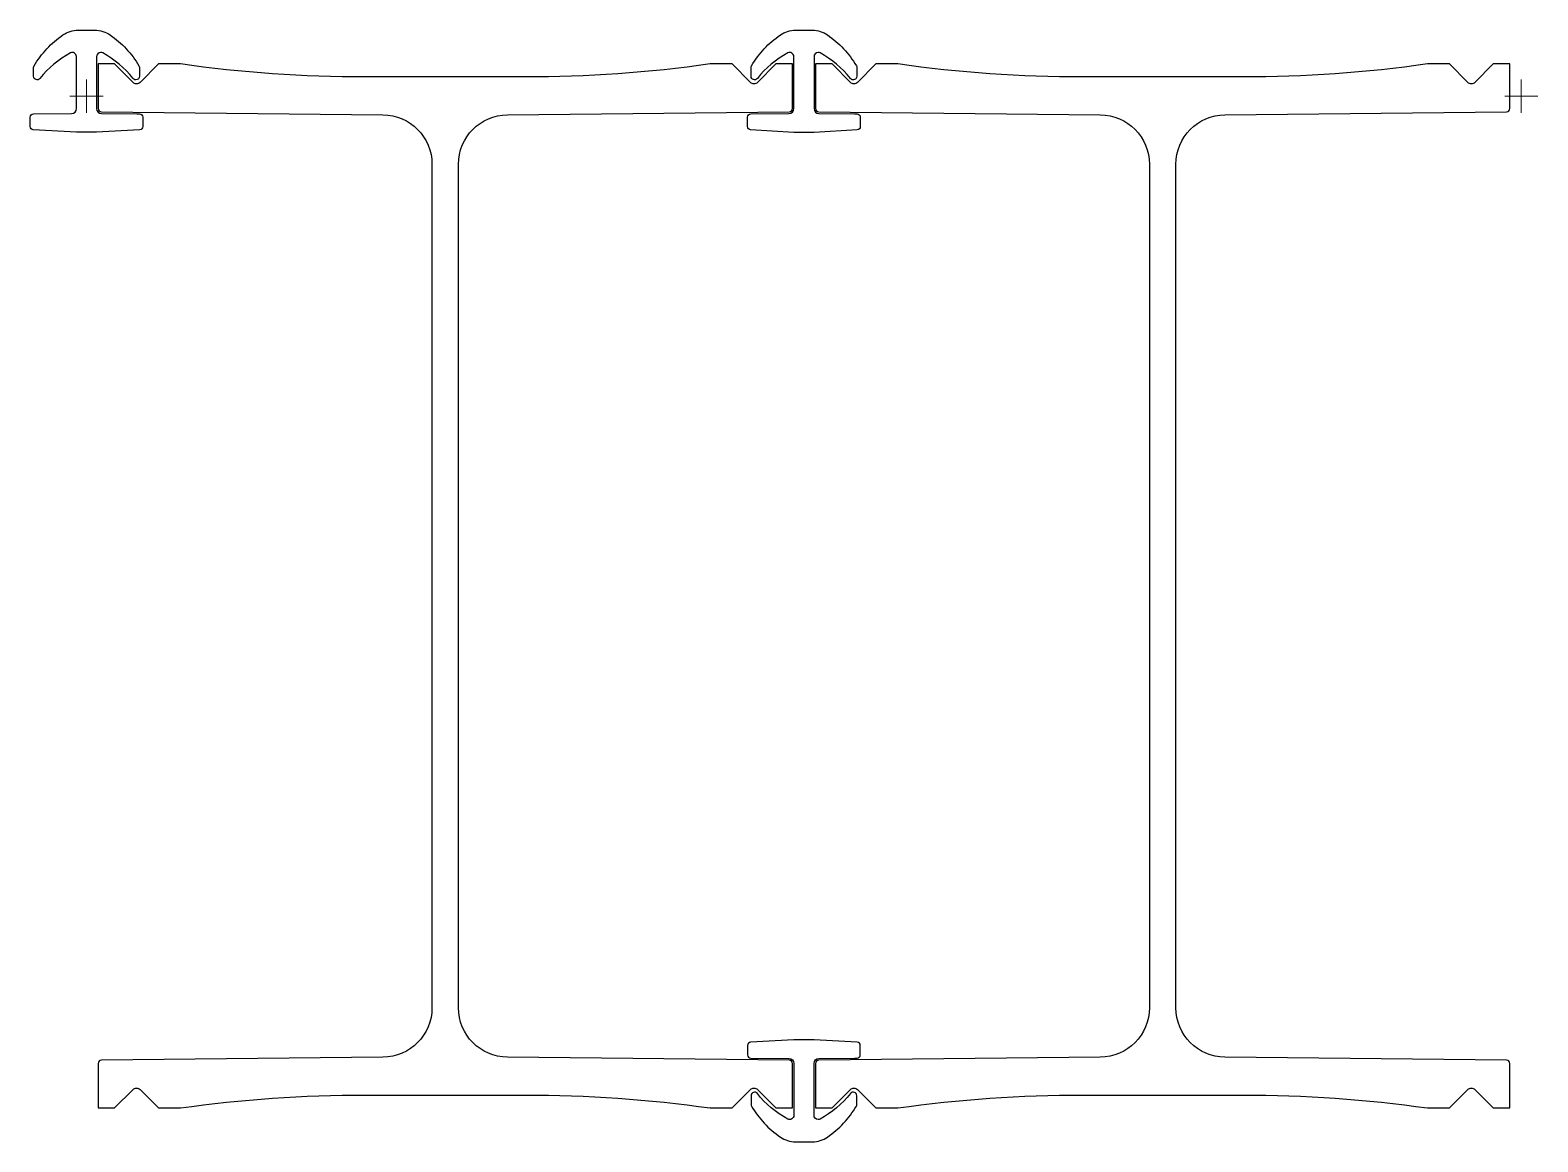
# Model space of a CAD drawing. Header units: millimetres. Extents: x -34 to 878, y -632 to 40.
import ezdxf

# ---------------------------------------------------------------- set-up
doc = ezdxf.new("R2010")
doc.units = ezdxf.units.MM
doc.layers.add('ref', color=252, linetype='Continuous', lineweight=5)

msp = doc.modelspace()

# ---------------------------------------------------------------- linework, layer by layer
msp.add_lwpolyline([(32.22, -20.35), (6.1, -21.88), (-6.1, -21.88), (-32.22, -20.35, -0.397192), (-34.1, -18.36), (-34.1, -12.76, -0.411055), (-32.12, -10.76), (-9.07, -10.53, 0.41139), (-6.1, -7.53), (-6.1, 23.92, 0.569114), (-9.79, 26.11, 0.100985), (-28.17, 10.68, -0.710336), (-32, 12.02), (-32, 17.38, -0.135197), (-31.72, 18.4, -0.107747), (-14.25, 37.07, -0.15203), (-5.11, 39.92), (5.11, 39.92, -0.15203), (14.25, 37.07, -0.107747), (31.72, 18.4, -0.135197), (32, 17.38), (32, 12.02, -0.710994), (28.17, 10.69, 0.100981), (9.79, 26.11, 0.126639), (8.58, 26.42, 0.412175), (6.1, 23.92), (6.1, -7.53, 0.41139), (9.07, -10.53), (30.5, -10.75), (32.12, -10.76, -0.411055), (34.1, -12.76), (34.1, -18.36, -0.397192)], format="xyb", close=True)
at = {"elevation": 0}
for points in [[(468.1, -18.36, -0.397192), (466.22, -20.36), (440.1, -21.89), (427.9, -21.89), (401.78, -20.36, -0.397192), (399.9, -18.36), (399.9, -12.77, -0.411533), (401.88, -10.77), (424.93, -10.54, 0.411198), (427.9, -7.54), (427.9, 23.92, 0.56798), (424.21, 26.11, 0.101014), (405.83, 10.68, -0.710336), (402, 12.02), (402, 17.38, -0.135197), (402.28, 18.4, -0.107707), (419.74, 37.06, -0.152295), (428.9, 39.91), (439.1, 39.91, -0.152295), (448.26, 37.06, -0.107707), (465.72, 18.4, -0.135197), (466, 17.38), (466, 12.02, -0.710994), (462.17, 10.69, 0.100981), (443.79, 26.11, 0.126639), (442.58, 26.41, 0.412), (440.1, 23.92), (440.1, -7.54, 0.411198), (443.07, -10.54), (464.5, -10.75), (466.12, -10.77, -0.411533), (468.1, -12.77)], [(399.9, -574.19), (399.9, -579.78, 0.411533), (401.88, -581.79), (424.93, -582.02, -0.411198), (427.9, -585.02), (427.9, -616.47, -0.56798), (424.21, -618.67, -0.101014), (405.83, -603.24, 0.710336), (402, -604.57), (402, -609.93, 0.135197), (402.28, -610.95, 0.107707), (419.74, -629.61, 0.152295), (428.9, -632.47), (439.1, -632.47, 0.152295), (448.26, -629.61, 0.107707), (465.72, -610.95, 0.135197), (466, -609.93), (466, -604.57, 0.710994), (462.17, -603.24, -0.100981), (443.79, -618.67, -0.126639), (442.58, -618.97, -0.412), (440.1, -616.47), (440.1, -585.02, -0.411198), (443.07, -582.02), (464.5, -581.8), (466.12, -581.79, 0.411533), (468.1, -579.78), (468.1, -574.19, 0.397192), (466.22, -572.2), (440.1, -570.67), (427.9, -570.67), (401.78, -572.2, 0.397192)]]:
    msp.add_lwpolyline(points, format="xyb", close=True, dxfattribs=at)
at = {"linetype": 'Continuous'}
msp.add_lwpolyline([(8.98, -9.53), (179.3, -11.24, -0.411288), (209, -41.24), (209, -296.28), (209, -551.32, -0.411288), (179.3, -581.32), (8.98, -583.02, 0.411288), (7, -585.02), (7, -612), (10, -612), (17, -612), (28.12, -600.88, -0.414214), (32.36, -600.88), (43.49, -612), (56.78, -612, -0.035087), (168.64, -604.14), (217, -604.14), (265.36, -604.14, -0.035087), (377.22, -612), (390.51, -612), (401.64, -600.88, -0.414214), (405.88, -600.88), (417, -612), (424, -612), (427, -612), (427, -585.02, 0.411288), (425.02, -583.02), (254.7, -581.32, -0.411288), (225, -551.32), (225, -296.28), (225, -41.24, -0.411288), (254.7, -11.24), (425.02, -9.53, 0.411288), (427, -7.53), (427, 19.45), (424, 19.45), (417, 19.45), (405.88, 8.32, -0.414214), (401.64, 8.32), (390.51, 19.45), (377.22, 19.45, -0.035087), (265.36, 11.59), (217, 11.59), (168.64, 11.59, -0.035087), (56.78, 19.45), (43.49, 19.45), (32.36, 8.32, -0.414214), (28.12, 8.32), (17, 19.45), (10, 19.45), (7, 19.45), (7, -7.53)], format="xyb", dxfattribs=at)
at = {"linetype": 'Continuous', "elevation": 0}
msp.add_lwpolyline([(643, -296.28), (643, -551.32, -0.411288), (613.3, -581.32), (442.98, -583.02, 0.411288), (441, -585.02), (441, -612), (444, -612), (451, -612), (462.12, -600.88, -0.414214), (466.36, -600.88), (477.49, -612), (490.78, -612, -0.035087), (602.64, -604.14), (651, -604.14), (699.36, -604.14, -0.035087), (811.22, -612), (824.51, -612), (835.64, -600.88, -0.414214), (839.88, -600.88), (851, -612), (858, -612), (861, -612), (861, -585.02, 0.411288), (859.02, -583.02), (688.7, -581.32, -0.411288), (659, -551.32), (659, -296.28), (659, -41.24, -0.411288), (688.7, -11.24), (859.02, -9.53, 0.411288), (861, -7.53), (861, 19.45), (858, 19.45), (851, 19.45), (839.88, 8.32, -0.414214), (835.64, 8.32), (824.51, 19.45), (811.22, 19.45, -0.035087), (699.36, 11.59), (651, 11.59), (602.64, 11.59, -0.035087), (490.78, 19.45), (477.49, 19.45), (466.36, 8.32, -0.414214), (462.12, 8.32), (451, 19.45), (444, 19.45), (441, 19.45), (441, -7.53, 0.411288), (442.98, -9.53), (613.3, -11.24, -0.411288), (643, -41.24)], format="xyb", close=True, dxfattribs=at)
at = {"linetype": 'Continuous'}
msp.add_arc((9, -7.53), 2, 179.99999, 269.42705, dxfattribs=at)
at = {"layer": 'ref'}
for p, q in [((0, 10), (0, -10)), ((868, 10), (868, -10)), ((10, 0), (-10, 0)), ((858, 0), (878, 0))]:
    msp.add_line(p, q, dxfattribs=at)

doc.saveas('drawing.dxf')
